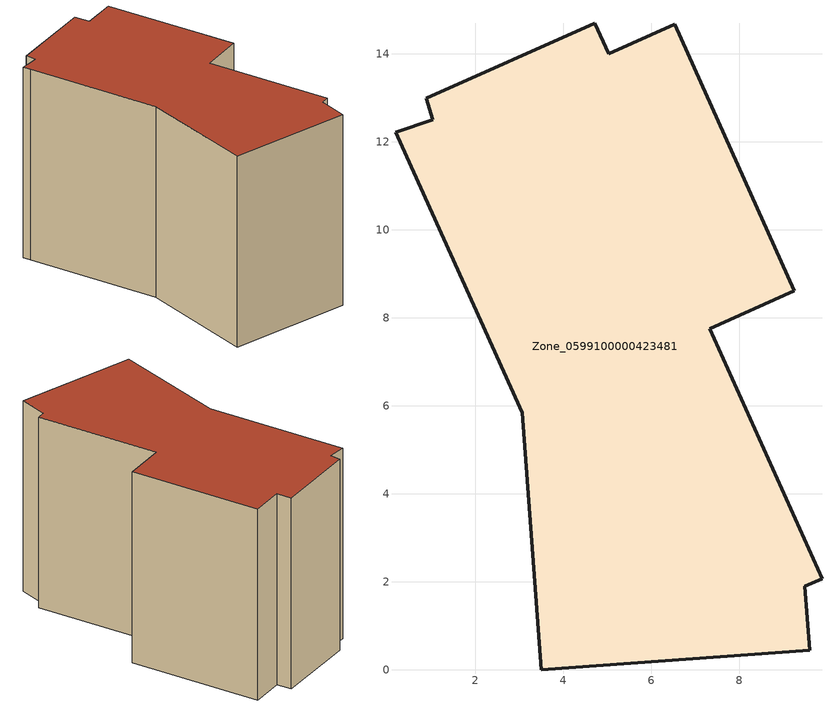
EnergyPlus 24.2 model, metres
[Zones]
Zone_0599100000423481
 floor ground (C_G): 3.06,5.84 0.34,11.89 0.18,12.22 1.03,12.5 0.89,12.99 4.71,14.7 5.03,13.99 6.53,14.67 9.25,8.62 7.32,7.75 9.88,2.08 9.48,1.9 9.59,0.45 3.49,0 z0
 wall outside (C_F): 5.03,13.99 4.71,14.7 0.89,12.99 1.03,12.5 0.18,12.22 0.34,11.89 3.06,5.84 3.49,0 9.59,0.45 9.48,1.9 9.88,2.08 7.32,7.75 9.25,8.62 6.53,14.67 5.03,13.99 z0:9.89
 roof outside (C_R): 0.89,12.99 1.03,12.5 0.18,12.22 0.34,11.89 3.06,5.84 3.49,0 9.59,0.45 9.48,1.9 9.88,2.08 7.32,7.75 9.25,8.62 6.53,14.67 5.03,13.99 4.71,14.7 z9.89
[BUILDING]
Pand.0599100000423481: North Axis=0; Terrain=City; Loads Convergence Tolerance Value=0.04; Temperature Convergence Tolerance Value=0.4; Solar Distribution=FullExterior; Maximum Number of Warmup Days=25; Minimum Number of Warmup Days=1
[Site:Location]
Rotterdam.The.Hague.AP_ZH_NLD Design_Conditions: Latitude=51.96; Longitude=4.45; Time Zone=1; Elevation=-4.5
[SITE:GROUNDTEMPERATURE:BUILDINGSURFACE]
18, 18, 18, 18, 18, 18, 18, 18, 18, 18, 18, 18
[MATERIAL] Thermal Absorptance=0.9; Solar Absorptance=0.7; Visible Absorptance=0.7
Name | Roughness | Thickness | Conductivity | Density | Specific Heat
G.TC.2006-2014 | MediumSmooth | 0.15 | 0.06 | 540 | 1210
F.TC.2006-2014 | Rough | 0.3 | 0.12 | 1920 | 840
R.TC.2006-2014 | MediumRough | 0.2 | 0.08 | 1500 | 1000
[CONSTRUCTION]
C_G: G.TC.2006-2014
C_F: F.TC.2006-2014
C_R: R.TC.2006-2014
[ZONE]
Zone_0599100000423481: Type=1; Multiplier=1; Ceiling Height=Autocalculate; Volume=Autocalculate; Floor Area=autocalculate; Part of Total Floor Area=Yes
[ZONEINFILTRATION:DESIGNFLOWRATE]
Infil_Zone_0599100000423481: Zone or ZoneList or Space or SpaceList=Zone_0599100000423481; Schedule=AlwaysOn; Design Flow Rate Calculation Method=Flow/Area; Flow Rate per Floor Area=0.0015; Constant Term Coefficient=1; Temperature Term Coefficient=0; Velocity Term Coefficient=0; Velocity Squared Term Coefficient=0
[HVACTEMPLATE:ZONE:IDEALLOADSAIRSYSTEM]
Zone_0599100000423481: Maximum Heating Supply Air Temperature=50; Minimum Cooling Supply Air Temperature=13; Maximum Heating Supply Air Humidity Ratio=0.0156; Minimum Cooling Supply Air Humidity Ratio=0.0077; Heating Limit=NoLimit; Cooling Limit=NoLimit; Dehumidification Control Type=ConstantSensibleHeatRatio; Cooling Sensible Heat Ratio=0.7; Dehumidification Setpoint=60; Humidification Control Type=None; Humidification Setpoint=30; Outdoor Air Method=None; Outdoor Air Flow Rate per Person=0.00944; Outdoor Air Flow Rate per Zone Floor Area=0; Outdoor Air Flow Rate per Zone=0; Demand Controlled Ventilation Type=None; Outdoor Air Economizer Type=NoEconomizer; Heat Recovery Type=None; Sensible Heat Recovery Effectiveness=0.7; Latent Heat Recovery Effectiveness=0.65
[ZONECONTROL:THERMOSTAT]
ThermostatControl_Zone_0599100000423481: Zone or ZoneList=Zone_0599100000423481; Control Type Schedule=DualSetpointControlType; Control 1=Thermostat_Zone_0599100000423481; Temperature Difference Between Cutout And Setpoint=0
[THERMOSTATSETPOINT:DUALSETPOINT]
Thermostat_Zone_0599100000423481: Heating Setpoint Temperature Schedule=HeatingSetpoint_Zone_0599100000423481; Cooling Setpoint Temperature Schedule=CoolingSetpoint_Zone_0599100000423481
[SCHEDULE:COMPACT]
HeatingSetpoint_Zone_0599100000423481: Through: 12/31, For: AllDays, Until: 24:00, 21
CoolingSetpoint_Zone_0599100000423481: Through: 12/31, For: AllDays, Until: 24:00, 24
DualSetpointControlType: Through: 12/31, For: AllDays, Until: 24:00, 4
AlwaysOn: Through: 12/31, For: AllDays, Until: 24:00, 1
